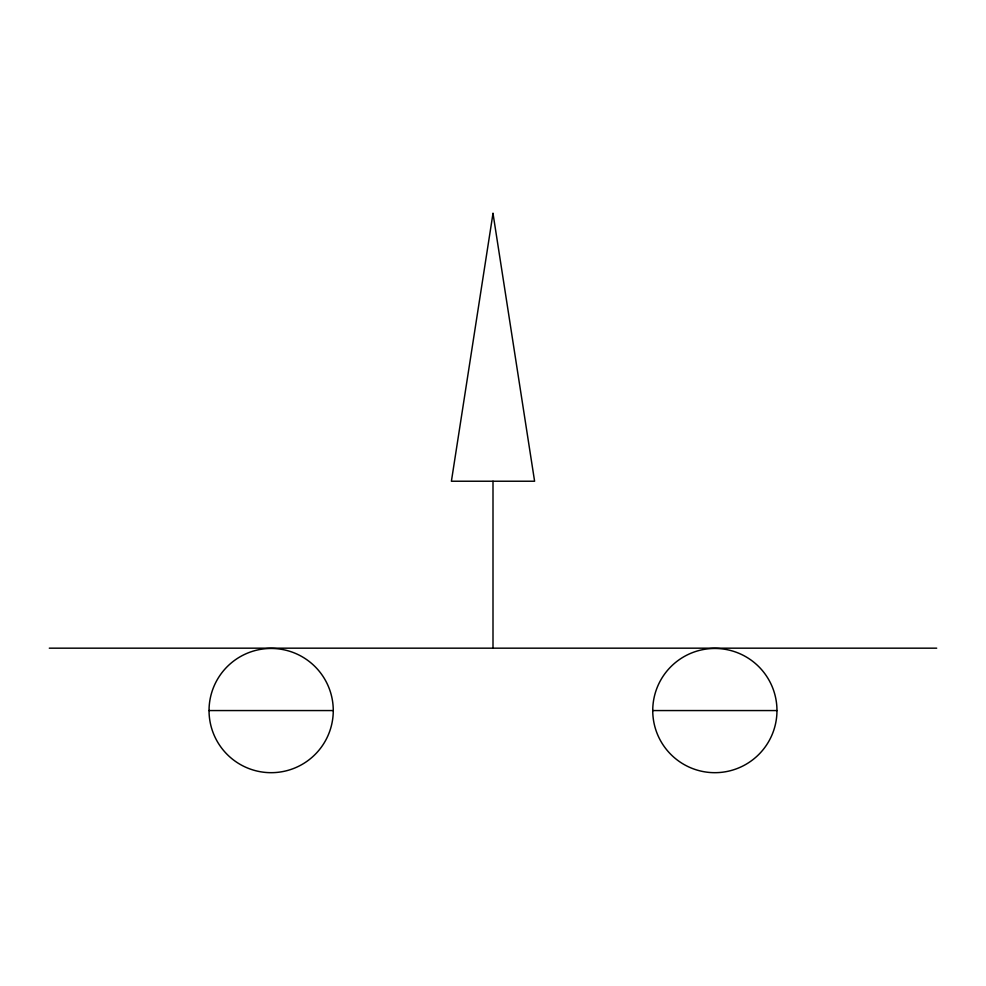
<?xml version="1.0" encoding="UTF-8"?>
<svg xmlns="http://www.w3.org/2000/svg" width="986" height="986" viewBox="0 0 986 986"><rect width="100%" height="100%" fill="white"/><g stroke="black" fill="none" stroke-linecap="round" stroke-linejoin="round"><path stroke-width="1.48" d="M49.3 648.172L936.7 648.172M209.032 710.561L333.268 710.561A62.118 62.118 0 0 0 240.091 656.775A62.118 62.118 0 0 0 240.091 764.36A62.118 62.118 0 0 0 333.268 710.561M652.732 710.561L776.968 710.561A62.118 62.118 0 0 0 683.791 656.775A62.118 62.118 0 0 0 683.791 764.36A62.118 62.118 0 0 0 776.968 710.561M493 481.23L493 648.172M493 213.358L451.403 481.23L534.597 481.23L493 213.358"/></g></svg>
